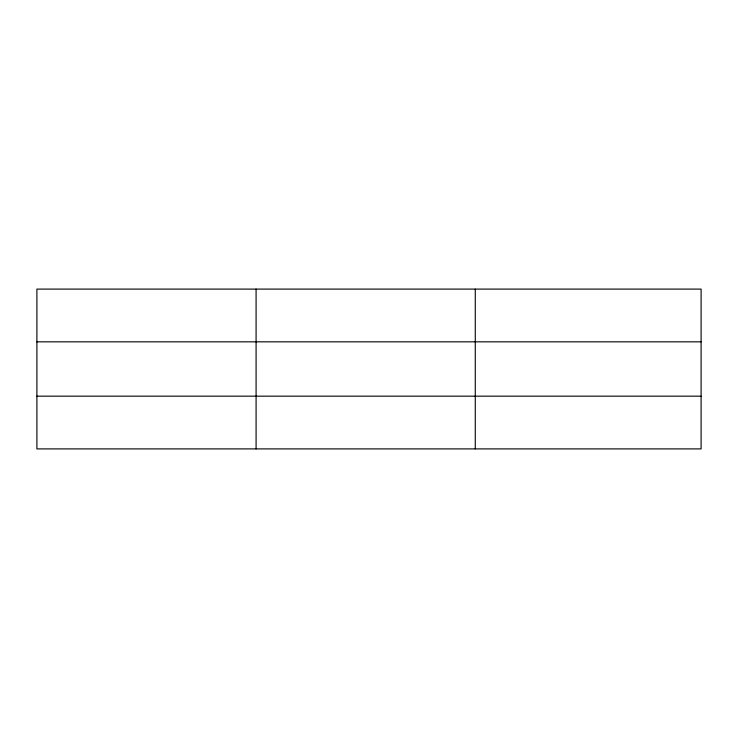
<?xml version="1.0" encoding="UTF-8"?>
<svg xmlns="http://www.w3.org/2000/svg" width="738" height="738" viewBox="0 0 738 738"><rect width="100%" height="100%" fill="white"/><g stroke="black" fill="none" stroke-linecap="round" stroke-linejoin="round"><path stroke-width="1.11" d="M256.086 448.898L256.086 289.102M475.272 448.898L475.272 289.102M701.1 396.168L701.1 448.898L36.9 448.898L36.9 289.102L701.1 289.102L701.1 396.168L36.9 396.168M36.9 341.832L701.1 341.832"/></g></svg>
